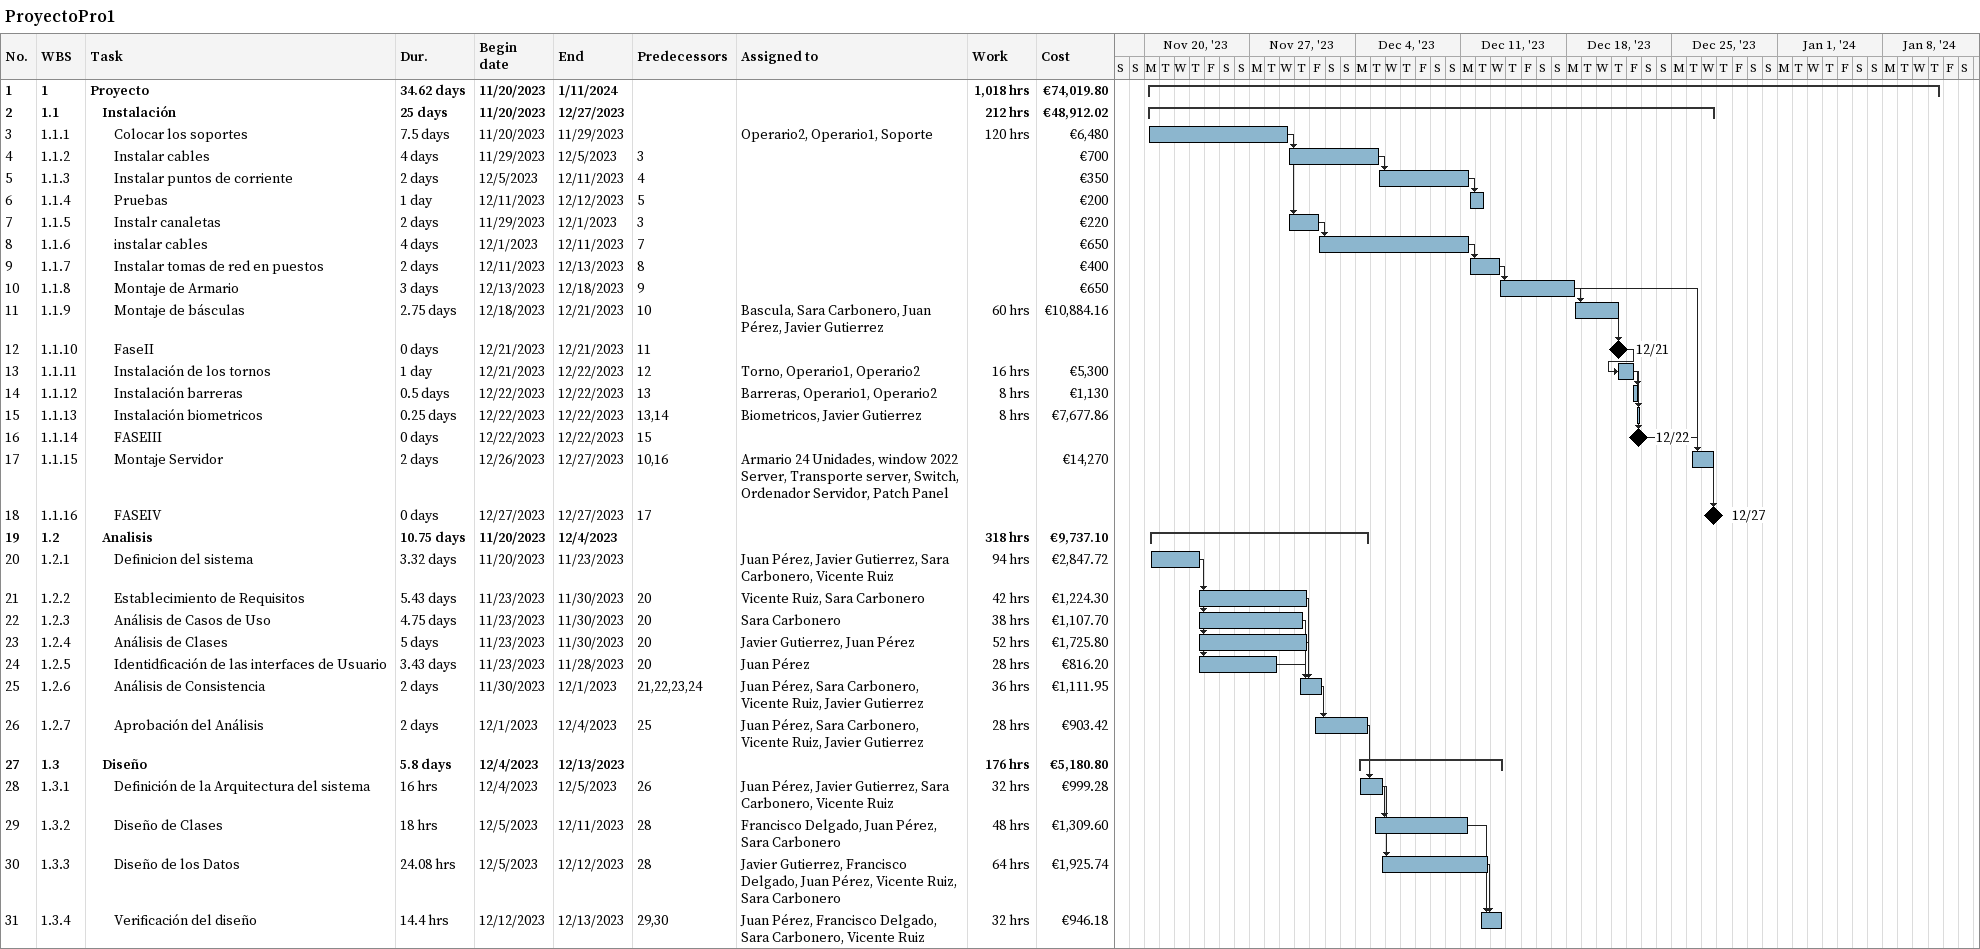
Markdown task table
ProyectoPro1

| ID | WBS | Task | Duration | Start | Finish | Predecessors | Resources | Work (h) | Cost (€) |
|---|---|---|---|---|---|---|---|---|---|
| 1 | 1 | **Proyecto** | 34.62d | 2023-11-20 | 2024-01-11 |  |  | 1018 | 74019.80 |
| 2 | 1.1 | **Instalación** | 25d | 2023-11-20 | 2023-12-27 |  |  | 212 | 48912.02 |
| 3 | 1.1.1 | Colocar los soportes | 7.5d | 2023-11-20 | 2023-11-29 |  | Operario2, Operario1, Soporte | 120 | 6480 |
| 4 | 1.1.2 | Instalar cables | 4d | 2023-11-29 | 2023-12-05 | 3 |  |  | 700 |
| 5 | 1.1.3 | Instalar puntos de corriente | 2d | 2023-12-05 | 2023-12-11 | 4 |  |  | 350 |
| 6 | 1.1.4 | Pruebas | 1d | 2023-12-11 | 2023-12-12 | 5 |  |  | 200 |
| 7 | 1.1.5 | Instalr canaletas | 2d | 2023-11-29 | 2023-12-01 | 3 |  |  | 220 |
| 8 | 1.1.6 | instalar cables | 4d | 2023-12-01 | 2023-12-11 | 7 |  |  | 650 |
| 9 | 1.1.7 | Instalar tomas de red en puestos | 2d | 2023-12-11 | 2023-12-13 | 8 |  |  | 400 |
| 10 | 1.1.8 | Montaje de Armario | 3d | 2023-12-13 | 2023-12-18 | 9 |  |  | 650 |
| 11 | 1.1.9 | Montaje de básculas | 2.75d | 2023-12-18 | 2023-12-21 | 10 | Bascula, Sara Carbonero, Juan Pérez, Javier Gutierrez | 60 | 10884.16 |
| 12 | 1.1.10 | FaseII | 0d | 2023-12-21 | 2023-12-21 | 11 |  |  |  |
| 13 | 1.1.11 | Instalación de los tornos | 1d | 2023-12-21 | 2023-12-22 | 12 | Torno, Operario1, Operario2 | 16 | 5300 |
| 14 | 1.1.12 | Instalación barreras | 0.5d | 2023-12-22 | 2023-12-22 | 13 | Barreras, Operario1, Operario2 | 8 | 1130 |
| 15 | 1.1.13 | Instalación biometricos | 0.25d | 2023-12-22 | 2023-12-22 | 13, 14 | Biometricos, Javier Gutierrez | 8 | 7677.86 |
| 16 | 1.1.14 | FASEIII | 0d | 2023-12-22 | 2023-12-22 | 15 |  |  |  |
| 17 | 1.1.15 | Montaje Servidor | 2d | 2023-12-26 | 2023-12-27 | 10, 16 | Armario 24 Unidades, window 2022 Server, Transporte server, Switch, Ordenador Servidor, Patch Panel |  | 14270 |
| 18 | 1.1.16 | FASEIV | 0d | 2023-12-27 | 2023-12-27 | 17 |  |  |  |
| 19 | 1.2 | **Analisis** | 10.75d | 2023-11-20 | 2023-12-04 |  |  | 318 | 9737.10 |
| 20 | 1.2.1 | Definicion del sistema | 3.32d | 2023-11-20 | 2023-11-23 |  | Juan Pérez, Javier Gutierrez, Sara Carbonero, Vicente Ruiz | 94 | 2847.72 |
| 21 | 1.2.2 | Establecimiento de Requisitos | 5.43d | 2023-11-23 | 2023-11-30 | 20 | Vicente Ruiz, Sara Carbonero | 42 | 1224.30 |
| 22 | 1.2.3 | Análisis de Casos de Uso | 4.75d | 2023-11-23 | 2023-11-30 | 20 | Sara Carbonero | 38 | 1107.70 |
| 23 | 1.2.4 | Análisis de Clases | 5d | 2023-11-23 | 2023-11-30 | 20 | Javier Gutierrez, Juan Pérez | 52 | 1725.80 |
| 24 | 1.2.5 | Identidficación de las interfaces de Usuario | 3.43d | 2023-11-23 | 2023-11-28 | 20 | Juan Pérez | 28 | 816.20 |
| 25 | 1.2.6 | Análisis de Consistencia | 2d | 2023-11-30 | 2023-12-01 | 21, 22, 23, 24 | Juan Pérez, Sara Carbonero, Vicente Ruiz, Javier Gutierrez | 36 | 1111.95 |
| 26 | 1.2.7 | Aprobación del Análisis | 2d | 2023-12-01 | 2023-12-04 | 25 | Juan Pérez, Sara Carbonero, Vicente Ruiz, Javier Gutierrez | 28 | 903.42 |
| 27 | 1.3 | **Diseño** | 5.8d | 2023-12-04 | 2023-12-13 |  |  | 176 | 5180.80 |
| 28 | 1.3.1 | Definición de la Arquitectura del sistema | 16h | 2023-12-04 | 2023-12-05 | 26 | Juan Pérez, Javier Gutierrez, Sara Carbonero, Vicente Ruiz | 32 | 999.28 |
| 29 | 1.3.2 | Diseño de Clases | 18h | 2023-12-05 | 2023-12-11 | 28 | Francisco Delgado, Juan Pérez, Sara Carbonero | 48 | 1309.60 |
| 30 | 1.3.3 | Diseño de los Datos | 24.08h | 2023-12-05 | 2023-12-12 | 28 | Javier Gutierrez, Francisco Delgado, Juan Pérez, Vicente Ruiz, Sara Carbonero | 64 | 1925.74 |
| 31 | 1.3.4 | Verificación del diseño | 14.4h | 2023-12-12 | 2023-12-13 | 29, 30 | Juan Pérez, Francisco Delgado, Sara Carbonero, Vicente Ruiz | 32 | 946.18 |
